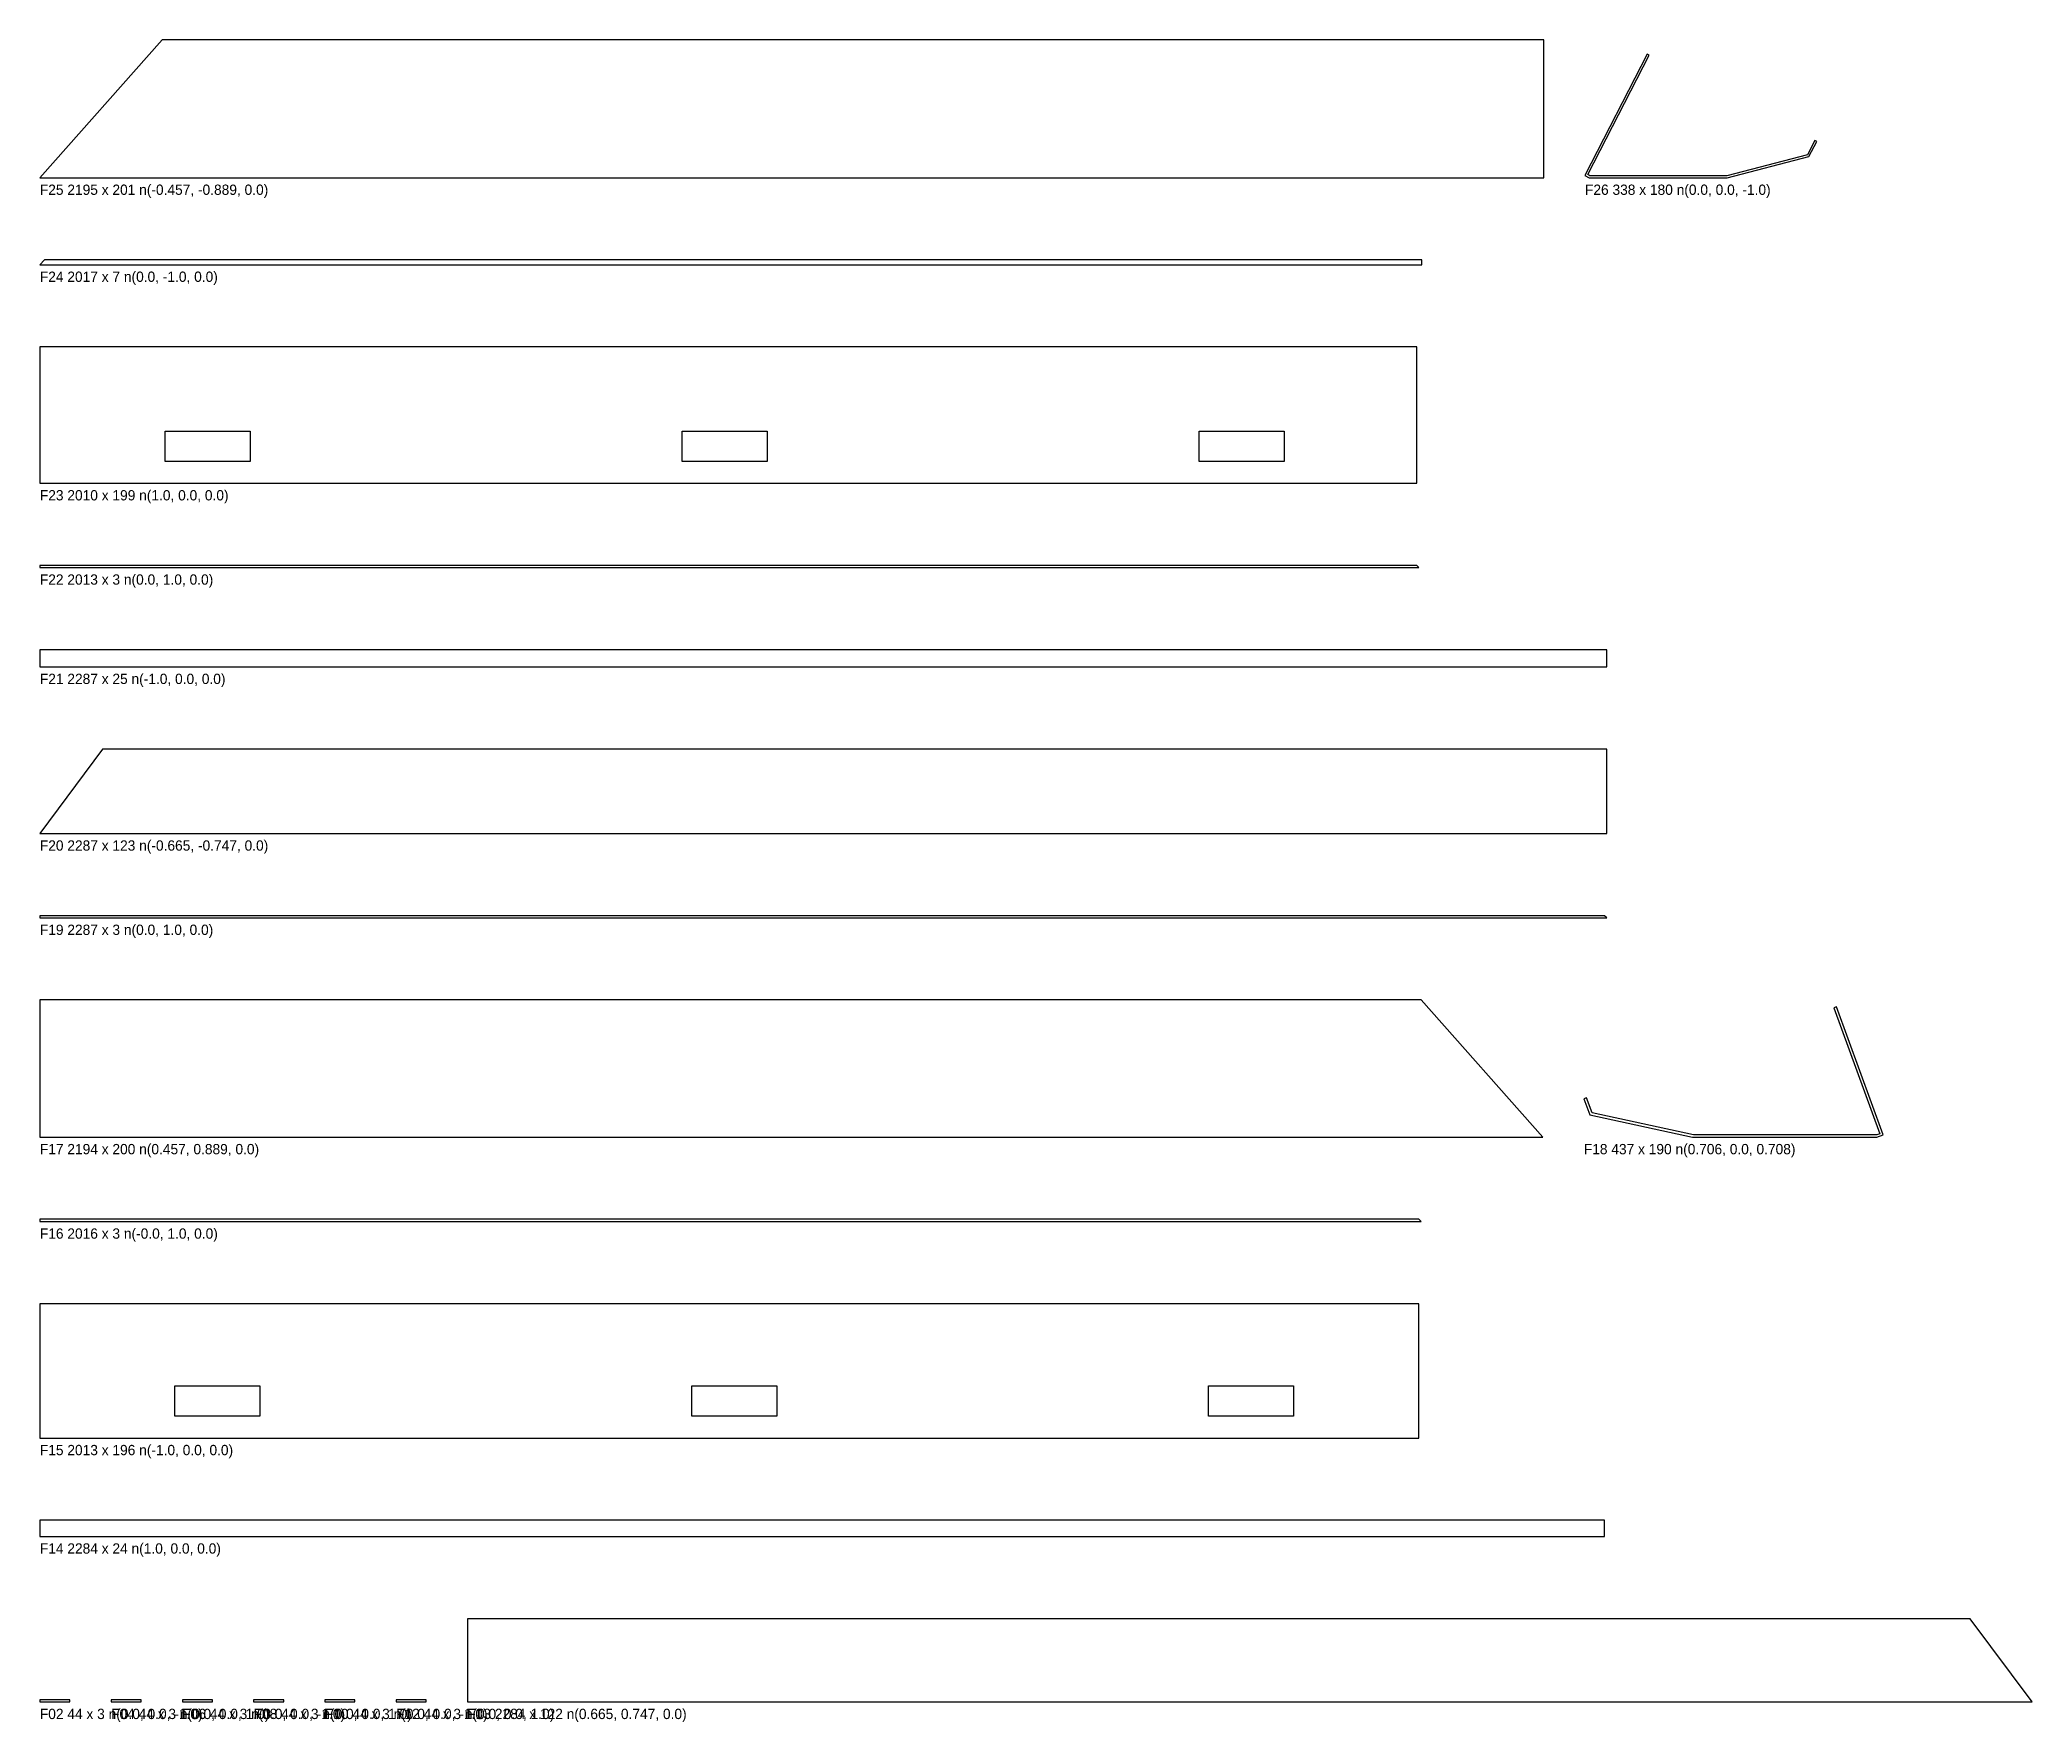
# Model space of a CAD drawing. Header units: millimetres. Extents: x 0 to 2908, y -30 to 2426.
import ezdxf

# ---------------------------------------------------------------- set-up
doc = ezdxf.new("R2010")
doc.units = ezdxf.units.MM

msp = doc.modelspace()

# ---------------------------------------------------------------- linework, layer by layer
at = {"layer": 'CUT'}
for p, q in [((178.356, 2426.091), (0, 2224.833)), ((2195.331, 2426.091), (178.356, 2426.091)), ((2195.331, 2224.833), (2195.331, 2426.091)), ((2346.299, 2405.024), (2255.331, 2228.033)), ((2259.371, 2229.329), (2348.967, 2403.653)), ((2348.967, 2403.653), (2346.299, 2405.024)), ((2590.884, 2279.315), (2580.071, 2258.276)), ((2582.125, 2255.708), (2593.553, 2277.944)), ((2593.553, 2277.944), (2590.884, 2279.315)), ((2580.071, 2258.276), (2462.433, 2227.833)), ((2462.815, 2224.833), (2582.125, 2255.708)), ((0, 2224.833), (2195.331, 2224.833)), ((2255.331, 2228.033), (2261.557, 2224.833)), ((2262.283, 2227.833), (2259.371, 2229.329)), ((2261.557, 2224.833), (2462.815, 2224.833)), ((2462.433, 2227.833), (2262.283, 2227.833)), ((6.975, 2104.833), (0, 2097.833)), ((0, 2097.833), (2016.975, 2097.833)), ((2016.975, 2104.833), (6.975, 2104.833)), ((2016.975, 2097.833), (2016.975, 2104.833)), ((2010, 1977.833), (0, 1977.833)), ((0, 1977.833), (0, 1778.833)), ((2010, 1778.833), (2010, 1977.833)), ((183, 1854.833), (307, 1854.833)), ((183, 1810.833), (183, 1854.833)), ((307, 1854.833), (307, 1810.833)), ((937.5, 1854.833), (1061.5, 1854.833)), ((937.5, 1810.833), (937.5, 1854.833)), ((1061.5, 1854.833), (1061.5, 1810.833)), ((1692, 1854.833), (1816, 1854.833)), ((1692, 1810.833), (1692, 1854.833)), ((1816, 1854.833), (1816, 1810.833)), ((307, 1810.833), (183, 1810.833)), ((1061.5, 1810.833), (937.5, 1810.833)), ((1816, 1810.833), (1692, 1810.833)), ((0, 1778.833), (2010, 1778.833)), ((2010, 1658.833), (0, 1658.833)), ((0, 1658.833), (0, 1655.833)), ((2012.989, 1655.833), (2010, 1658.833)), ((0, 1655.833), (2012.989, 1655.833)), ((0, 1535.833), (0, 1510.833)), ((2287, 1535.833), (0, 1535.833)), ((2287, 1510.833), (2287, 1535.833)), ((0, 1510.833), (2287, 1510.833)), ((91.669, 1390.833), (0, 1267.593)), ((2287, 1390.833), (91.669, 1390.833)), ((2287, 1267.593), (2287, 1390.833)), ((0, 1267.593), (2287, 1267.593)), ((2284.011, 1147.593), (0, 1147.593)), ((0, 1147.593), (0, 1144.593)), ((0, 1144.593), (2287, 1144.593)), ((2287, 1144.593), (2284.011, 1147.593)), ((2016.252, 1024.593), (0, 1024.593)), ((0, 1024.593), (0, 824.442)), ((2193.626, 824.442), (2016.252, 1024.593)), ((2622.39, 1014.815), (2618.411, 1013.366)), ((2618.411, 1013.366), (2685.465, 829.193)), ((2690.471, 827.823), (2622.39, 1014.815)), ((2257.606, 882.003), (2253.626, 880.554)), ((2253.626, 880.554), (2262.179, 857.063)), ((2265.698, 859.775), (2257.606, 882.003)), ((2262.179, 857.063), (2412.269, 824.442)), ((2413.686, 827.612), (2265.698, 859.775)), ((0, 824.442), (2193.626, 824.442)), ((2412.269, 824.442), (2681.185, 824.442)), ((2681.122, 827.612), (2413.686, 827.612)), ((2685.465, 829.193), (2681.122, 827.612)), ((2681.185, 824.442), (2690.471, 827.823)), ((2012.989, 704.442), (0, 704.442)), ((0, 704.442), (0, 701.168)), ((0, 701.168), (2016.252, 701.168)), ((2016.252, 701.168), (2012.989, 704.442)), ((0, 581.168), (0, 385.168)), ((2012.989, 581.168), (0, 581.168)), ((2012.989, 385.168), (2012.989, 581.168)), ((196.989, 461.168), (320.989, 461.168)), ((196.989, 417.168), (196.989, 461.168)), ((320.989, 461.168), (320.989, 417.168)), ((951.489, 461.168), (1075.489, 461.168)), ((951.489, 417.168), (951.489, 461.168)), ((1075.489, 461.168), (1075.489, 417.168)), ((1705.989, 461.168), (1829.989, 461.168)), ((1705.989, 417.168), (1705.989, 461.168)), ((1829.989, 461.168), (1829.989, 417.168)), ((320.989, 417.168), (196.989, 417.168)), ((1075.489, 417.168), (951.489, 417.168)), ((1829.989, 417.168), (1705.989, 417.168)), ((0, 385.168), (2012.989, 385.168)), ((0, 265.168), (0, 241.513)), ((2284.011, 265.168), (0, 265.168)), ((2284.011, 241.513), (2284.011, 265.168)), ((0, 241.513), (2284.011, 241.513)), ((2817.626, 121.513), (624, 121.513)), ((624, 121.513), (624, 0)), ((2908.011, 0), (2817.626, 121.513)), ((44, 3), (0, 3)), ((0, 3), (0, 0)), ((0, 0), (44, 0)), ((44, 0), (44, 3)), ((148, 3), (104, 3)), ((104, 3), (104, 0)), ((104, 0), (148, 0)), ((148, 0), (148, 3)), ((252, 3), (208, 3)), ((208, 3), (208, 0)), ((208, 0), (252, 0)), ((252, 0), (252, 3)), ((356, 3), (312, 3)), ((312, 3), (312, 0)), ((312, 0), (356, 0)), ((356, 0), (356, 3)), ((460, 3), (416, 3)), ((416, 3), (416, 0)), ((416, 0), (460, 0)), ((460, 0), (460, 3)), ((564, 3), (520, 3)), ((520, 3), (520, 0)), ((520, 0), (564, 0)), ((564, 0), (564, 3)), ((624, 0), (2908.011, 0))]:
    msp.add_line(p, q, dxfattribs=at)

# ---------------------------------------------------------------- texts
at = {"layer": 'MARK'}
for s, p in [('F25 2195 x 201 n(-0.457, -0.889, 0.0)', (0, 2199.833)), ('F26 338 x 180 n(0.0, 0.0, -1.0)', (2255.331, 2199.833)), ('F24 2017 x 7 n(0.0, -1.0, 0.0)', (0, 2072.833)), ('F23 2010 x 199 n(1.0, 0.0, 0.0)', (0, 1753.833)), ('F22 2013 x 3 n(0.0, 1.0, 0.0)', (0, 1630.833)), ('F21 2287 x 25 n(-1.0, 0.0, 0.0)', (0, 1485.833)), ('F20 2287 x 123 n(-0.665, -0.747, 0.0)', (0, 1242.593)), ('F19 2287 x 3 n(0.0, 1.0, 0.0)', (0, 1119.593)), ('F17 2194 x 200 n(0.457, 0.889, 0.0)', (0, 799.442)), ('F18 437 x 190 n(0.706, 0.0, 0.708)', (2253.626, 799.442)), ('F16 2016 x 3 n(-0.0, 1.0, 0.0)', (0, 676.168)), ('F15 2013 x 196 n(-1.0, 0.0, 0.0)', (0, 360.168)), ('F14 2284 x 24 n(1.0, 0.0, 0.0)', (0, 216.513)), ('F02 44 x 3 n(0.0, 0.0, -1.0)', (0, -25)), ('F04 44 x 3 n(0.0, 0.0, 1.0)', (104, -25)), ('F06 44 x 3 n(0.0, 0.0, -1.0)', (208, -25)), ('F08 44 x 3 n(0.0, 0.0, 1.0)', (312, -25)), ('F10 44 x 3 n(0.0, 0.0, -1.0)', (416, -25)), ('F12 44 x 3 n(0.0, 0.0, 1.0)', (520, -25)), ('F13 2284 x 122 n(0.665, 0.747, 0.0)', (624, -25))]:
    msp.add_text(s, height=15, dxfattribs=at).set_placement(p)

doc.saveas('drawing.dxf')
